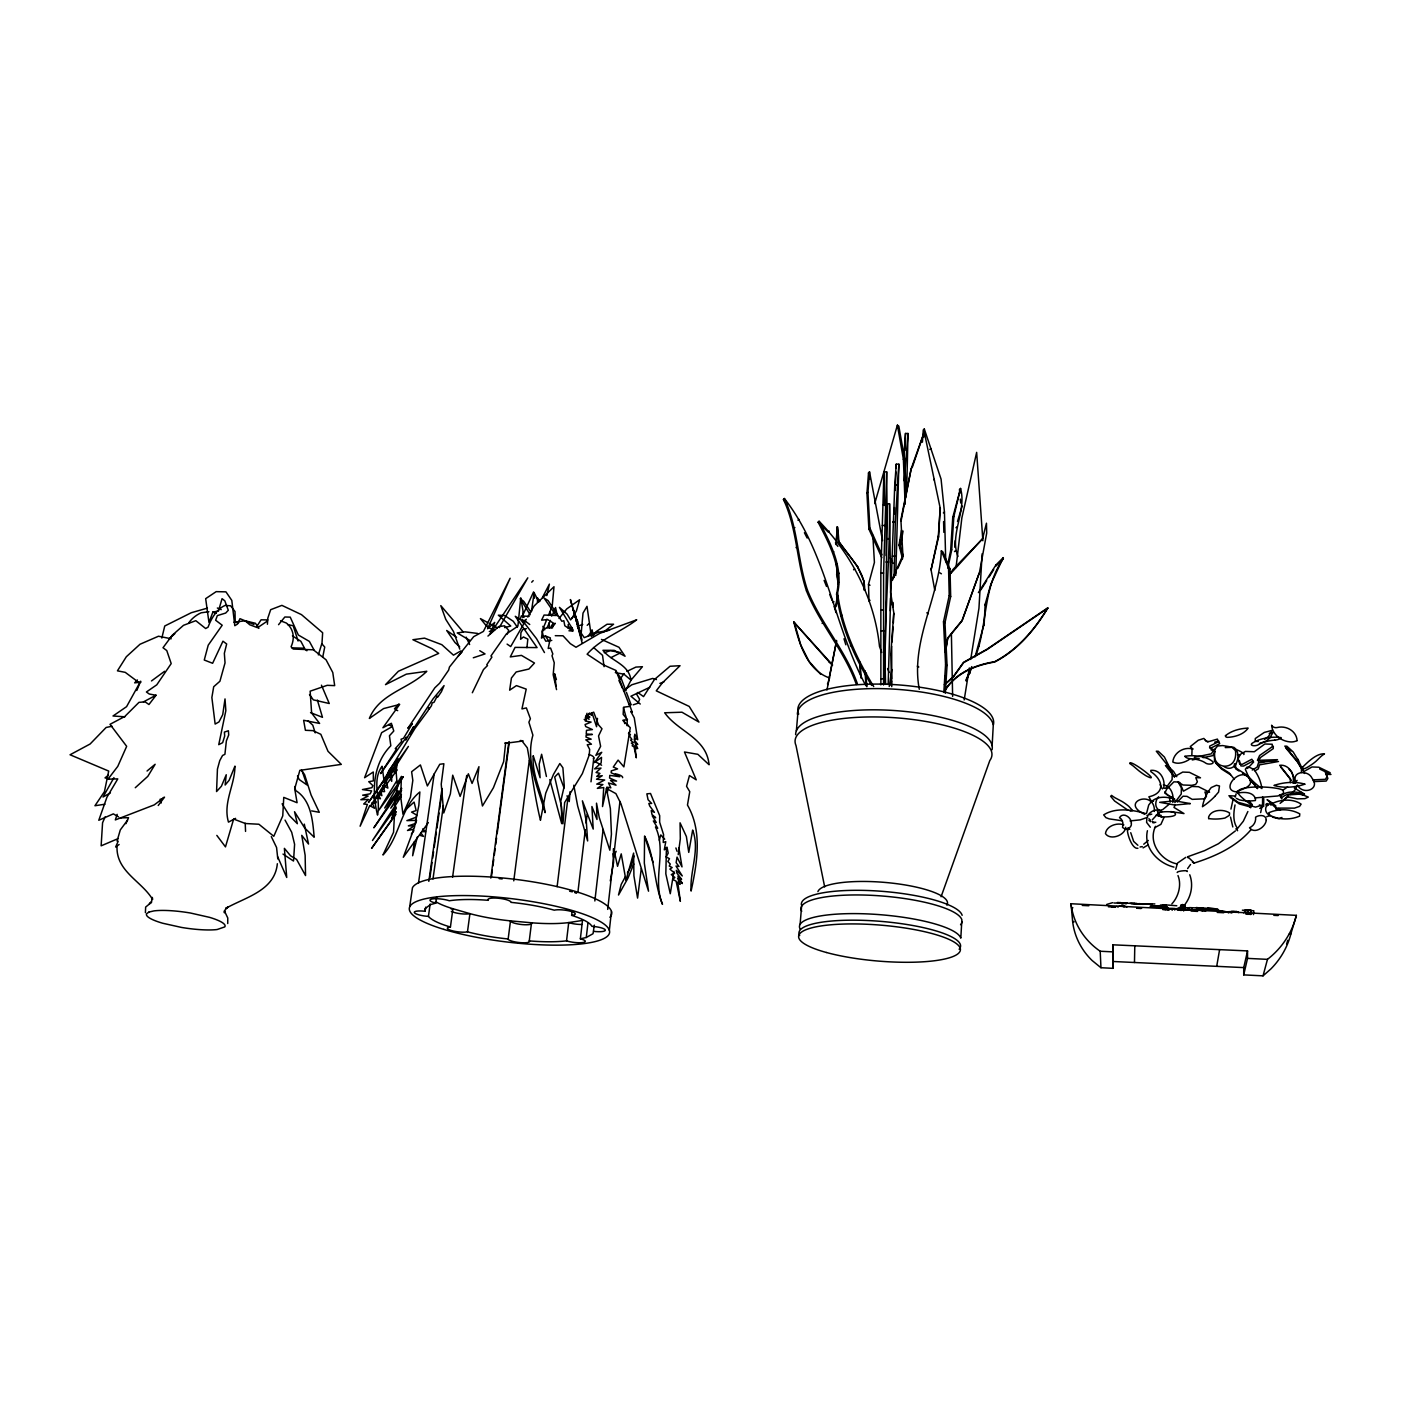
<?xml version="1.0" encoding="UTF-8"?>
<svg xmlns="http://www.w3.org/2000/svg" width="1401" height="1401" viewBox="0 0 1401 1401"><rect width="100%" height="100%" fill="white"/><g stroke="black" fill="none" stroke-linecap="round" stroke-linejoin="round"><path stroke-width="1.5" d="M884.416 505.498L883.943 471.857L886.675 471.874L887.131 517.967L884.696 683.618M1243.72 974.886L1243.738 967.601L1247.538 950.911L1112.902 944.817L1113.024 968.336L1100.958 967.723L1092.115 960.508A67.038 63.535 14.6 0 1 1072.641 921.473L1071.012 903.733L1296.38 915.361L1291.092 933.136A86.687 81.258 16.8 0 1 1270.935 968.879L1263.037 975.849L1243.72 974.886L1247.52 958.389L1247.538 950.911M880.879 684.914L880.844 573.009L883.943 471.857M883.576 684.984L883.593 573.062L886.675 471.874M886.15 555.637L886.833 503.765L889.547 503.8L890.686 595.88L888.199 683.373M885.625 684.406C883.401 624.11 890.125 564.06 889.547 503.8M537.459 602.237L537.476 597.894L539.98 601.169M895.764 575.496L898.882 464.204L896.255 464.186L894.749 484.869L891.264 581.38M1294.016 783.106L1294.051 777.993L1291.775 772.091L1289.043 769.272M1301.424 772.476L1301.441 768.343L1296.853 760.603L1284.822 746.12L1286.854 746.19L1293.158 751.934L1298.587 760.813M894.083 577.212L895.309 522.03L898.882 464.204M1273.299 746.12L1273.264 748.624L1260.742 757.311L1258.571 760.358L1258.553 762.144L1264.98 761.338M1280.742 767.065L1291.354 780.462M1262.616 796.819L1262.529 804.945L1255.559 807.134L1238.081 802.283L1228.887 795.75L1234.526 795.978M1263.649 806.573L1263.737 798.482M552.537 627.946L552.589 624.058M1234.421 763.72L1234.369 766.995L1246.557 774.946L1257.66 788.518M1235.664 763.878L1235.594 768.781L1239.062 771.04M890.335 610.854L890.581 598.192M893.05 606.703L893.137 602.483M1134.477 962.487L1134.792 945.815M1214.614 753.405L1214.474 761.338L1220.341 767.328L1229.272 772.984L1234.369 779.376M905.081 450.474L905.484 433.469L908.023 433.487L906.745 487.863M1172.83 802.528C1174.108 795.365 1171.429 786.346 1163.373 784.84M1160.046 784.7L1162.445 788.938M1125.756 827.273C1125.003 835.399 1110.24 840.81 1105.459 833.613C1106.405 825.872 1117.192 822.334 1123.847 824.874M1180.955 910.562L1181.008 908.706L1182.462 908.636L1181.148 910.335L1181.218 908.531L1178.399 909.774M1183.6 910.703L1183.25 907.112L1185.841 909.669M1185.106 908.759L1183.81 909.039L1183.898 907.165L1185.421 907.165L1184.756 910.457M1113.024 968.336L1112.902 944.817M1183.477 908.811L1183.425 910.44L1182.269 908.776L1184.16 908.636M1185.071 908.916L1183.792 910.457L1183.687 904.923M161.833 638.068L164.74 626.002L191.272 612.727L207.418 608.122M894.311 513.974L894.556 507.565M895.239 490.455L895.957 471.962M896.115 468.074L896.255 464.186M900.16 548.299L900.51 539.613M395.397 796.574L393.558 832.247L382.981 854.978C400.143 836.73 400.178 807.852 419.862 791.985L418.846 805.33L414.398 827.466L403.295 857.272L428.373 822.562M1137.91 848.27C1130.292 849.899 1123.62 821.687 1129.836 829.374M992.136 745.822L993.274 725.123A98.245 31.172 4.1 0 0 892.314 689.047A98.245 31.172 4.1 0 0 797.397 714.335M522.678 617.228L523.028 610.976L520.752 597.807L517.915 626.124L506.391 633.935L490.963 655.966L491.909 657.087L486.777 664.739L487.495 665.563L483.485 669.555L472.33 692.742M984.097 625.406L985.166 604.269L990.84 584.252L1003.256 557.651L1003.309 558.701C982.731 587.895 987.67 623.848 975.814 655.808M982.119 553.815L978.949 608.279L970.7 659.433M1183.845 910.51C1183.267 909.249 1178.574 904.345 1182.637 904.591L1181.446 906.78M1181.096 906.727L1181.393 904.731M943.819 692.409L945.57 664.599L943.503 621.851L949.213 595.6L948.547 568.053L941.349 550.873L942.803 551.819L950.001 568.999L950.684 596.511L944.975 622.745L947.058 665.457L945.307 693.25M945.045 681.884L945.43 675.667M954.764 547.248L955.167 540.733M957.934 556.495C949.265 534.184 966.953 511.225 960.543 488.441L952.733 517.547L950.631 550.716L947.899 563.552M1183.88 907.725L1184.055 904.871L1185.299 904.713L1184.616 907.41M947.829 568.141L951.717 549.84L953.818 516.636L960.543 488.441M267.416 624.251L267.819 618.121L270.656 609.698L281.899 605.372L301.478 614.636L322.65 632.744L322.002 643.041L318.36 654.897M938.337 536.023L940.194 507.933L938.547 537.073L931.087 569.822L938.337 536.023L938.547 537.073M919.284 689.274C910.23 641.378 939.3 597.544 941.349 550.873M922.418 442.208L923.259 429.967L924.31 428.986L941.069 479.124L944.449 512.013L945.745 561.748M923.732 437.13L924.31 428.986M903.575 459.826L905.484 433.469M891.736 686.648L890.808 653.934L893.75 613.305L893.383 622.832M891.754 678.837L891.701 646.334M891.999 642.061L893.085 627.105M908.023 433.487L904.258 480.823M881.824 557.686L868.883 529.018L866.939 493.292L868.532 472.82L869.531 471.839L882.525 540.593M881.982 554.884L869.898 528.107L867.937 492.346L869.531 471.839M570.067 791.67L569.244 801.565L567.037 795.75M800.094 924.467L801.6 906.342M826.958 690.045L836.555 640.905L827.816 684.634L827.483 683.723M871.65 685.422C854.487 657.332 840.95 626.947 836.572 594.077C842.544 568.368 829.515 544.306 818.114 522.188L819.077 521.26C851.983 555.006 874.644 599.26 879.495 646.456L881.702 652.463M873.716 686.56C856.256 657.787 841.966 626.895 837.553 593.218C843.525 567.475 830.495 543.395 819.077 521.26M796.363 730.779L798.132 710.307M1247.626 912.716L1248.449 910.177L1245.244 909.827L1251.146 910.317L1247.923 909.967M1250.603 909.95L1250.865 913.224M526.916 647.665L527.827 639.154L523.414 636.965L520.629 639.259L520.927 632.674L522.783 629.504L526.426 628.629M395.642 763.703L394.627 773.054L391.457 768.063L391.702 781.355L388.742 773.667L385.835 779.849L387.867 788.098L383.051 785.453L384.61 791.6L380.914 791.495L381.86 795.645L377.675 793.351L380.424 798.745L373.226 797.309L376.431 802.265M1181.306 906.114L1181.148 909.284M597.491 718.38L596.546 726.716L592.045 712.986M609.33 930.369L611.449 911.561M607.701 909.389L619.942 801.46M1147.419 830.723C1143.409 848.043 1158.102 863.226 1173.985 867.114M1183.407 909.547L1183.775 906.167L1184.896 907.883L1183.512 907.515M451.332 911.421A10.84 2.364 7.2 0 0 469.93 913.645A63.518 14.115 7 0 0 510.489 920.877L531.522 922.786A63.535 14.133 6.9 0 0 568.718 922.576L582.518 920.439L580.364 938.828L586.266 937.497L587.947 923.136M594.847 900.983L603.113 829.445M607.386 792.598L607.894 788.255M586.266 937.497L593.026 933.714L594.339 925.133M1185.684 909.337L1184.143 906.324M414.293 841.826L412.647 855.748L417.41 836.8M577.86 892.612L585.32 829.602M586.091 823.087L587.124 814.401M590.994 781.811L593.814 757.923M956.025 567.528L961.857 517.897L976.655 452.365L982.872 540.751M1191.848 754.946L1192.093 748.397L1190.307 746.558L1198.258 740.253L1203.844 738.45L1206.594 741.392L1209.238 741.479L1217.416 739.098L1218.397 741.794L1209.711 746.12L1209.676 747.959L1213.914 749.815L1211.34 753.808L1194.317 757.398M435.448 901.508A63.833 14.238 7 0 0 452.926 908.741L450.421 927.024A10.875 2.277 7.2 0 0 451.595 930.597A10.875 2.277 7.2 0 0 467.479 931.823A63.71 13.642 6.9 0 0 508.16 938.968A10.77 2.242 6.8 0 0 520.034 942.61A10.77 2.242 6.8 0 0 529.263 940.894A63.728 13.66 6.9 0 0 566.547 940.842L568.718 922.576A10.858 2.382 6.5 0 0 581.625 924.485M593.621 931.367A11.19 2.434 6.4 0 0 605.302 929.984A11.19 2.434 6.4 0 0 591.905 926.341A64.516 14.01 6.8 0 0 571.626 915.361L572.133 911.105M557.125 886.64L567.843 798.763M529.263 940.894L531.522 922.786A10.735 2.329 6.9 0 1 522.31 924.59A10.735 2.329 6.9 0 1 510.489 920.877L508.16 938.968M641.273 868.655L637.578 898.094L633.917 875.783L633.602 853.086L625.949 880.371L621.238 853.874L617.543 866.326L614.216 850.67M513.764 880.861L529.298 760.27M245.21 823.21L245.56 831.406M490.805 878.094L508.791 742.442M491.453 876.693L492.311 870.249M492.889 865.941L493.747 859.478M494.308 855.188L495.166 848.726M495.726 844.435L496.584 837.973M497.162 833.683L509.123 743.336A11.313 3.31 7.3 0 1 509.211 741.637M678.207 854.645L680.308 838.884L680.063 822.807L686.385 836.52L688.749 852.386L692.654 830.057C700.185 850.232 689.677 870.669 691.096 891.089C697.12 863.016 702.619 831.301 687.471 805.067L689.747 791.67L686.56 786.294L689.467 775.559L696.244 779.849L684.459 751.987L697.856 754.316L709.064 764.736C706.612 737.819 678.242 731.812 664.669 712.776L681.972 712.216L698.959 722.093L689.204 706.419L656.263 690.833L662.288 682.97L680.045 665.703L670.046 666.263L654.46 679.503L643.549 696.595L637.77 692.497L636.597 694.108L639.627 699.344L637.945 703.249L633.182 704.826M467.479 931.823L469.93 913.645L452.926 908.741A10.84 2.364 7.2 0 0 451.227 909.039M1250.83 914.45L1251.251 911.403M1253.51 914.59L1253.825 910.755L1242.372 910.195M452.576 877.254L466.691 775.453M450.421 927.024A64.026 13.765 7 0 1 428.426 916.394A11.173 2.382 7.4 0 1 414.398 912.716A11.173 2.382 7.4 0 1 425.133 911.28L424.906 908.794L430.317 904.661L435.816 903.137L436.709 896.798M428.811 881.369L442.016 788.518M425.133 911.28L425.729 907.112M429.932 877.516L432.068 862.473M432.681 858.165L433.592 851.72M434.205 847.412L436.341 832.369M436.954 828.061L439.091 813.018M439.704 808.71L442.156 791.512M432.979 878.987L443.381 805.557M428.426 916.394L430.16 904.048M418.496 883.068L434.187 773.895M836.467 540.681L837.238 526.864L836.064 544.604M409.74 906.552L412.454 887.761A100.592 22.556 6.9 0 1 526.566 880.879A100.592 22.556 6.9 0 1 609.873 917.287M891.071 685.212L891.719 680.974M889.232 686.508L891.842 669.485M964.186 699.94L969.334 667.962M1187.68 910.09L1200.062 910.265M673.916 871.422L670.273 893.733L665.825 873.821L666.438 847.64M277.345 863.716C274.754 890.826 245.508 897.13 225.631 908.443L228.258 906.762L225.123 909.844L224.37 912.769L224.353 910.808L227.768 917.988L227.733 923.539M945.412 651.763L947.706 637.998L962.049 620.485L979.246 573.079L962.102 620.818L947.759 638.331L945.482 652.078M903.015 555.829L900.475 546.04L903.05 531.049M902.559 558.806L899.004 545.112L901.579 530.086M1216.698 966.34L1219.606 949.65M1290.339 782.704L1290.374 778.711L1279.708 765.279C1289.323 764.263 1294.874 774.613 1293.035 783.089L1295.067 783.177L1297.116 780.375M610.293 880.914L613.585 862.543L613.41 848.726M1187.628 868.567L1190.552 864.487M1235.034 804.945C1233.475 812.913 1232.74 821.739 1237.381 828.271M1230.936 809.113L1232.862 800.409M835.066 609.295L837.395 596.563M836.152 606.038L838.113 595.443M979.299 573.412L986.707 533.08L986.462 523.203L982.556 538.772L950.631 573.587M1146.876 817.799L1146.596 822.387L1150.309 827.203M1163.898 817.694L1160.921 824.331L1154.582 827.781M117.036 841.125L120.293 829.935L127.561 820.11M1170.185 802.143L1169.292 796.574M322.755 657.016L324.734 647.052L321.95 643.952M897.796 568.368L902.997 556.775L900.878 519.718L911.193 468.67L924.257 432.121L940.386 509.018M1182.111 910.317L1182.777 907.025M1154.371 811.442C1155.457 788.5 1118.313 802.143 1144.827 814.349M1270.97 805.26L1271.197 804.139C1279.638 799.218 1293.053 798.377 1301.109 804.156L1299.603 806.363L1294.454 808.132L1276.118 808.097M546.828 595.6L549.402 584.112L542.432 597.526M395.853 794.56L398.584 782.458M975.078 656.841L984.01 624.426M957.513 521.487L962.172 506.024M1260.655 812.598L1262.003 806.416L1259.394 804.892M633.952 855.923L631.536 865.398L627.403 872.998M1263.037 975.849L1267.467 959.352A89.384 83.64 15.6 0 0 1296.38 915.361M868.953 599.47L868.497 584.375L874.417 562.414L872.841 535.287M587.019 713.267L586.634 714.72L589.891 717.119L586.844 716.104L589.12 719.291L585.495 717.294L586.143 720.184L584.164 719.413M659.293 840.232L660.782 834.926L664.722 839.217M874.697 503.624L897.393 425.151L898.829 426.167L904.836 460.228L906.219 496.725M1286.608 944.116L1287.747 940.299M117.159 814.349L115.337 819.918L154.268 804.875L164.53 797.151L158.225 805.505M1155.51 826.31C1147.472 843.157 1161.604 860.792 1176.77 863.839M520.209 619.365L521.347 615.932L529.088 616.387M965.972 680.028L971.804 666.631M966.077 680.956L971.891 667.559M1280.637 797.081L1281.127 795.663C1287.537 790.427 1297.221 791.635 1304.594 794.122L1294.314 787.992M912.139 467.759L924.257 432.121M941.087 896.745L989.824 760.515A98.683 30.139 4.2 0 0 896.833 717.872A98.683 30.139 4.2 0 0 795.996 745.49L824.681 886.921M1158.469 816.1C1152.813 811.161 1170.676 811.056 1174.248 812.492C1180.132 817.028 1163.548 817.361 1160.343 816.503L1160.851 815.084M1187.295 910.212L1188.784 908.426M1247.871 811.529L1243.3 821.249L1236.855 829.304M546.88 619.277L542.152 630.923L543.483 637.105L545.812 641.203L551.766 640.397M548.404 615.512L552.222 606.09L553.99 586.739L534.079 606.038L527.757 617.018M633.777 863.979L627.981 878.094L618.506 895.029L621.221 884.364L625.336 876.781M136.773 690.518L140.643 681.184M552.712 614.356L555.532 607.526L557.37 615.88M105.093 816.923L102.571 822.755L101.135 845.836L118.157 838.586M507.004 634.373L508.756 630.362L504.535 625.809L498.651 626.615L487.951 636.072M118.209 841.178L115.635 847.01L119.12 844.488M125.915 823.683L128.542 817.711L120.258 817.886M902.752 555.724L891.439 580.872L890.616 592.29L894.013 614.286M892.577 579.944L896.045 572.221M616.177 851.3L613.463 857.219L613.025 853.734M522.555 615.704L533.571 591.923L534.534 598.209M1295.277 789.691L1297.116 785.751M1175.264 804.804L1173.985 807.431L1184.003 813.578L1170.693 811.564M401.246 796.486L372.491 840.512L396.29 807.134M625.371 690.886L631.15 679.958L642.429 666.718L635.896 667.086L626.895 671.394M113.954 777.66L103.026 797.011L110.416 792.878M589.103 635.073L592.098 629.837L593.288 635.791M1225.49 735.718A35.673 22.381 7.6 0 1 1248.116 728.1A28.493 18.195 8 0 1 1227.661 737.346A1.856 1.173 8 0 1 1225.49 735.718L1225.595 735.525M525.638 620.661L510.7 646.562L507.092 644.11M1280.111 803.368L1288.307 796.311M395.362 808.675L391.667 814.822L396.08 808.71M499.264 627.595L527.809 577.842L490.105 633.988L494.728 622.394L487.583 628.751L510.122 578.245L483.415 631.413L473.661 636.684L449.458 667.051L448.653 670.098L439.599 683.268L434.818 687.821L407.849 728.31L412.279 723.704L403.506 738.309L401.036 739.255L401.737 741.269L395.24 748.659L396.553 749.027L380.582 773.615L406.43 737.171L405.712 740.061L413.663 726.681L409.933 734.106L433.067 698.836L444.064 685.597L441.385 691.779L437.707 697.138L437.235 696.139L434.012 702.321L432.191 702.917L431.473 705.701L429.004 709.309L428.899 707.628L428.146 710.552L414.994 728.397L382.596 781.828L368.481 802.423L408.391 746.418L370.512 805.96L397.236 769.92M401.614 790.199L390.756 808.167L401.439 794.472M572.011 618.139L576.389 610.994L579.611 599.768L566.705 608.945L559.017 618.471M403.173 776.802L384.697 808.009L398.164 790.847L373.857 827.816L401.737 788.36M396.676 780.917L378.918 810.146L403.068 776.819M949.44 575.023L952.803 569.682L982.556 538.772M1191.043 909.459L1192.128 907.743M978.406 592.605L995.953 564.936L1003.256 557.651M980.823 589.926L986.672 580.715M989.018 577.019L993.694 569.647M550.47 620.38L547.248 627.298M1185.193 904.135C1191.393 895.834 1193.442 884.539 1189.747 874.749M395.66 811.844L391.509 818.307L396.273 811.809M256.751 626.545L261.076 619.82L267.784 619.925M1200.464 908.654L1205.613 911.315M395.24 814.699L371.58 848.376L396.028 814.174M619.732 679.59L624.04 673.601M629.785 731.567L628.506 733.459L630.45 734.597L629.487 735.998L631.939 739.483L630.573 740.131L633.322 742.653L631.326 743.09L633.375 744.894L632.131 745.77L634.075 746.908L636.317 757.818L635.021 747.451L636.387 748.852L634.968 745.385L637.7 748.589L634.32 741.182L637.735 744.544L634.408 740.008L634.18 738.905L635.931 739.325L634.285 737.136L634.863 734.212L637.683 739.728L634.268 717.872L630.783 711.445L632.236 712.303L629.172 703.635L631.098 704.791L626.422 692.322M944.694 690.658C955.377 672.988 974.956 664.967 994.552 661.727C1017.581 649.801 1034.516 629.785 1047.72 607.876L1047.738 608.209C1034.551 630.1 1017.616 650.117 994.605 662.06C975.008 665.282 955.447 673.303 944.764 690.973M1268.553 805.05L1267.432 803.561A1.821 1.436 -5.2 0 0 1266.329 803.929L1265.839 804.945L1267.205 805.628M1262.056 806.976L1259.744 808.395M944.344 684.686L953.38 676.56L963.538 662.34L987.11 649.153L1047.72 607.876M945.92 683.635L953.433 676.876L963.608 662.638L987.162 649.469L1047.738 608.209M1158.645 796.766C1155.002 800.426 1154.319 807.852 1159.538 810.426M1147.874 815.54C1150.449 810.899 1157.296 807.887 1161.744 811.757M411.369 834.103L413.89 830.705M1174.826 802.615L1181.253 794.017L1181.393 787.8L1177.908 781.618M238.73 622.622L235.228 622.359L235 611.519L230.587 605.792L225.193 605.425A30.84 16.882 -73.3 0 0 208.101 627.123L205.667 628.524L195.807 620.678L183.496 625.319L172.235 635.283L163.006 647.735L166.772 650.572L171.202 663.584L156.772 684.826L146.404 691.989L149.277 694.02L156.036 695.281L148.944 704.51L145.109 701.848L138.979 702.356L124.812 716.471L110.014 724.317L126.668 746.33L117.772 766.382L107.982 779.184L117.789 778.868L106.914 797.257L98.788 820.268L113.358 813.876L118.525 816.888M592.973 635.984L596.668 631.291L607.053 624.251L613.585 624.216L603.463 632.131M1171.866 903.855C1178.101 897.34 1181.954 885.344 1177.996 875.572M526.321 619.224L522.591 622.657L522.573 619.312M551.066 628.331L555.181 623.235M278.554 624.688L284.841 617L290.235 617.14L298.325 635.003L309.376 641.413L314.034 649.994M1169.099 804.297L1162.707 809.603L1157.349 811.056L1160.343 816.503M1152.27 819.83L1156.788 814.944M1181.516 908.496L1180.185 908.461L1181.884 908.548M1183.933 906.465L1184.721 906.902M1235.419 830.881L1218.415 843.735L1204.527 850.67L1187.733 856.729L1187.995 857.78M398.847 703.967L394.487 708.818L397.691 710.657M457.987 656.439L462.05 651.938L460.771 650.975L453.469 655.16L441.823 644.688L424.538 638.138L412.892 639.714L432.226 648.786L438.706 653.391L398.427 671.237L385.503 684.651L406.36 674.144L426.797 671.289C409.022 689.064 379.618 693.18 369.356 718.45L383.594 708.573L399.653 704.44L382.893 727.749L391.369 723.284L393.786 731.042L389.443 735.753L390.826 745.77C372.701 763.913 371.703 791.583 377.534 815.119C381.072 798.938 371.318 781.215 382.053 766.242L384.452 783.404L388.953 770.375L397.989 758.466L396.08 771.268L397.078 783.562L401.439 776.382L400.668 796.486L402.945 814.226L410.44 797.204L412.822 780.392L411.614 771.741L420.405 764.946L427.375 785.961L439.774 764.263L443.872 763.738L441.227 784.105L443.732 812.983L450.369 793.859L452.716 775.173L460.123 796.416L468.354 773.79L472.067 783.439L478.949 766.68L477.461 779.674L482.452 805.995L493.415 787.747L503.66 761.584L505.603 743.266L522.1 741.129L527.319 747.819C531.75 771.933 534.639 796.381 540.453 820.303L545.742 793.159L553.518 774.315L559.822 763.527L562.887 767.766L564.288 786.014L560.715 801.425L562.939 823.841L564.638 802.545L582.378 773.58L589.278 754.876L589.663 749.342L587.247 744.737L591.432 744.194L585.811 739.868L591.187 739.168L586.003 737.066L586.143 735.245L592.395 734.439L586.231 733.984L586.494 730.341L592.413 729.571L585.706 726.559L585.075 724.527L591.117 722.093L585.373 721.077L585.776 715.683L593.691 712.163L598.542 724.895L601.975 728.783L598.542 735.963L600.626 746.33L595.863 755.349L601.747 752.302L594.392 762.599L601.519 757.381L601.152 762.967L594.654 768.886L600.994 768.081L596.09 772.511L599.943 773.387L596.721 776.417L602.237 775.716L596.528 779.236L604.672 780.007L596.721 784.122L602.885 784.542L597.351 788.36L603.743 787.555L602.518 806.556L606.826 787.169L610.818 787.835L608.489 782.966L616.037 785.173L610.521 780.392L616.598 781.093L609.593 778.028L609.768 775.366L619.802 776.732L611.169 772.774L611.291 770.883L617.578 768.886L613.288 767.048L618.104 760.113L623.883 766.872L630.275 727.697L622.797 720.324L627.49 719.711L623.147 714.37L623.568 707.207L629.785 706.384L615.967 670.449L602.903 664.652L587.124 654.197C600.766 638.611 620.678 632.061 636.702 619.802L599.646 633.427L576.004 647.262L570.312 643.654L562.992 635.774L555.269 635.686M1192.461 862.28L1194.212 862.928L1187.733 856.729M1251.163 829.497C1236.575 846.747 1215.192 856.431 1194.072 863.086M1214.825 796.398L1218.572 792.09L1219.483 785.979L1216.401 785.26L1211.235 787.555A48.807 45.025 12.2 0 0 1202.461 806.713A76.302 70.663 4.8 0 0 1214.825 796.416M531.697 582.203L533.203 580.627M137.421 679.958L134.654 682.847L140.976 682.129M1247.468 768.466L1253.615 762.056L1251.811 759.254L1242.424 764.245L1239.745 764.14L1238.151 758.747L1240.375 754.333L1245.401 751.426L1254.315 751.742L1264.858 743.984L1272.231 744.246L1272.213 746.751L1259.622 755.472L1257.433 760.34L1277.467 759.675L1258.431 763.037L1257.152 767.1L1252.266 770.042M551.223 626.037L553.465 623.725M784.367 498.493C798.01 527.476 797.397 559.84 807.414 590.031C820.688 623.322 845.311 649.696 857.377 683.706L856.361 684.459C844.295 650.484 819.708 624.145 806.468 590.889C796.451 560.733 797.064 528.405 783.457 499.456L784.367 498.493C826.958 552.957 833.577 625.126 865.468 684.966M1177.313 802.02L1183.022 796.206L1187.032 796.363L1192.198 799.358L1204.772 798.815L1206.471 796.171L1204.895 792.02L1209.588 792.213L1198.52 786.714L1191.831 786.451L1183.407 791.162L1179.467 782.213M1003.309 558.701L996.023 565.969L995.953 564.936M798.01 520.296L798.938 519.351M793.947 528.475L794.892 527.547M1294.664 790.339L1290.268 794.49M796.031 547.598L796.976 546.688M1281.827 801.67L1287.064 796.784M587.194 625.336L588.893 623.725M866.939 493.292L867.937 492.346M1148.295 840.477L1143.741 844.208M829.147 531.084L828.166 531.995L818.114 522.188M1236.137 793.789L1235.192 797.134M929.774 449.493L930.824 448.513M1148.172 844.873L1143.076 847.903M832.824 552.624L833.805 551.731M135.267 787.73L147.823 776.347L155.143 764.281L147.052 771.023M406.448 809.025L414.083 802.09L416.15 810.549L411.579 812.09L416.692 815.119L416.15 817.256L406.885 820.618L416.552 820.338L415.799 823.35L408.356 825.872L414.153 825.854L407.498 830.495L413.242 829.374M868.883 529.018L869.898 528.107M168.908 639.014L174.81 633.707M806.468 590.889L807.414 590.031M163.742 797.449L160.975 799.918A47.109 11.401 9 0 0 161.308 802.931M838.201 574.112L839.181 573.254M853.612 569.787L854.628 568.911M836.572 594.077L837.553 593.218M832.965 602.553L833.963 601.712M943.363 512.924L944.449 512.013M822.124 623.445L823.105 622.622M952.733 517.547L953.818 516.636M840.828 615.915L841.826 615.074M1287.607 786.907L1282.896 790.182M955.99 527.722L957.076 526.829M869.005 601.099L870.021 600.258M108.28 775.243L105.04 777.87L109.243 779.096M1184.178 907.165L1184.055 904.941M835.556 641.255L836.555 640.45M950.631 550.716L951.717 549.84M954.484 551.591L955.57 550.716M850.337 645.808L851.353 645.003M1264.56 739.43L1268.605 736.313L1271.95 730.411L1264.297 732.425L1255.278 738.537L1255.243 741.374L1258.326 741.497M610.976 657.612L620.836 652.621L610.293 650.659L604.286 652.708M865.485 673.969L866.519 673.198M151.501 680.939L164.582 671.289M1179.327 910.072L1183.547 906.955M1243.475 912.787L1245.244 911.491L1247.573 914.38M1246.154 912.927L1247.923 911.631L1250.252 914.52M623.445 690.728L631.816 684.774L652.673 678.434L656.421 679.573M1281.95 817.484L1278.955 818.797L1272.388 817.116M267.451 621.011L257.574 627.701L249.816 624.793L245.087 620.783L239.974 618.682L237.522 624.058L234.79 625.722L231.813 600.416L225.946 591.852L216.174 591.642L205.667 598.665L208.959 622.412L212.899 612.097L218.451 611.064L222.058 598.665L224.825 600.836L228.293 610.276L225.701 613.043L217.33 615.617L215.649 620.258L222.199 625.231L208.224 645.178L204.266 660.029L212.619 663.286L222.952 641.203L226.664 643.987L224.353 653.321L225.036 662.901L219.922 681.254L213.705 686.735L211.866 697.488L215.141 724.072L218.976 721.918L222.724 714.65L225.018 698.924L225.841 710.675L218.749 744.667L222.654 742.67L224.685 736.05L224.405 732.075L228.398 730.762L228.696 734.965L226.367 740.901L224.913 754.333L222.549 755.472L219.747 760.655L217.435 769.131L216.56 791.547L221.411 786.224L226.244 774.735L225.141 785.015L229.134 780.304L234.948 766.119C234.948 785.208 222.724 802.493 228.468 822.124L235.596 818.377M1255.033 770.83L1258.273 768.886L1259.569 764.841L1278.5 761.496L1267.117 761.076M1177.611 908.391L1181.446 906.5M1186.577 910.335L1189.484 907.603L1203.512 908.251L1199.133 907.76M143.462 701.883L156.071 695.176M1252.967 761.076L1243.615 766.032L1240.953 765.944L1239.36 760.568M1071.59 908.426L1072.868 907.76M1211.042 747.994L1219.693 743.686L1218.712 740.989L1214.649 742.18M1270.444 815.47L1266.767 816.66M1146.666 817.624L1140.326 819.848L1130.029 820.933M588.245 635.704L597.702 631.553M1181.025 909.914L1183.863 908.671M1158.802 907.48L1163.425 906.622M1228.327 912.927L1231.707 911.491L1236.19 912.401L1233.51 911.21C1219.063 913.61 1213.038 907.498 1204.79 908.969L1206.594 909.932L1210.061 908.741M1231.024 913.067L1234.404 911.631L1238.887 912.541L1236.207 911.35C1222.495 913.802 1214.807 907.515 1207.469 909.109L1209.273 910.072L1212.741 908.881M1185.859 857.307L1177.47 863.104L1175.737 869.373M1111.693 907.27L1115.546 906.955M649.801 687.278L630.923 696.227L640.239 704.038M659.889 683.408L663.934 681.867M577.317 626.387L582.746 624.408M1303.56 771.688L1312.019 766.96L1318.796 767.223L1330.144 772.704L1325.381 772.511L1327.062 776.662L1325.399 779.324L1312.632 779.884M1182.829 908.601L1184.528 908.689M1187.225 871.545C1189.361 869.828 1176.437 871.019 1177.173 872.56M1140.957 903.908L1144.232 904.293M1251.548 804.717L1249.237 806.135L1250.69 807.782M1259.446 743.388L1265.663 741.339L1269.674 738.239L1273.019 732.355L1269.201 733.353M1247.783 913.802L1249.394 913.294M1250.48 913.942L1252.091 913.434M1149.713 814.752L1151.762 814.139M1106.72 904.451L1112.587 902.682M1119.066 906.219L1121.29 905.624L1124.215 907.042M1183.845 908.829L1182.514 907.76L1183.88 907.533M489.317 631.483L494.623 630.135M504.588 627.595L510.735 626.037L498.353 615.197L504.745 615.564L513.291 621.308L517.372 627.21M1164.213 908.619L1167.944 907.69L1150.081 906.272L1167.313 906.797L1165.702 908.566L1177.243 908.689L1177.418 910.212L1184.09 906.64M1237.836 793.036C1243.633 791.933 1253.142 791.688 1255.401 798.57A5.499 5.096 -22.5 0 1 1255.384 800.514A43.116 39.613 -23.1 0 1 1239.447 799.866L1236.33 798.36M1192.251 759.937L1199.203 758.484M1203.056 757.661L1212.671 755.647L1215.227 751.654L1211.007 749.815M112.08 726.243L106.143 727.469L90.119 744.001L70.05 754.771L108.7 771.075L104.427 791.705L94.953 805.733L104.97 804.227M628.471 725.315L626.965 725.613L627.245 721.41L623.48 707.785M1288.99 934.274L1290.899 933.907M1225.227 747.574L1233.773 747.293C1242.95 753.44 1235.84 774.175 1224.194 766.715M1140.029 846.992L1142.27 846.572M473.293 657.787L485.026 653.917L479.772 650.694M609.593 630.222L598.385 632.236L584.217 637.63L578.666 629.539M572.116 627.595L568.333 628.226L568.176 624.408M208.889 611.694L201.114 612.815A31.015 30.384 9.7 0 0 188.662 622.972M1127.385 903.155L1117.42 902.454M233.932 622.219L245.087 620.783L255.455 623.287L258.887 628.401M521.242 620.888L524.464 620.503L529.736 624.496M1163.653 904.993L1162.357 905.134L1163.425 906.429L1154.669 906.219L1156.788 906.552M1152.725 906.394L1156.631 906.009M1160.764 906.289L1152.007 906.079L1156.158 907.34L1160.781 906.482M1184.178 907.971L1188.416 907.69M1142.551 904.328L1152.2 903.785M1154.844 903.925L1134.898 904.083M124.882 716.804L113.008 715.999L126.58 706.664L139.61 683.075L125.249 672.357L117.439 670.834L126.335 656.736L140.012 644.25L158.488 636.229L171.22 638.768M1131.343 903.522L1134.407 903.382M1137.034 903.522L1121.063 903.032M1245.051 910.335L1246.505 910.317M1200.867 908.111L1196.472 907.62M1254.981 797.905L1277.905 795.961L1283.666 793.351L1283.141 790.514C1278.955 785.961 1228.554 784.297 1239.395 794.91C1242.144 798.693 1259.867 811.687 1248.624 800.742M894.749 484.869L897.376 484.904M1163.058 908.426L1174.581 908.548L1174.774 910.072M883.366 504.903L886.097 504.938M892.665 521.995L895.309 522.03M882.367 525.463L885.099 525.515M886.693 538.649L889.372 538.702M1150.589 904.31L1138.733 903.627M892.367 556.144L894.994 556.197M885.957 562.011L888.654 562.064M880.844 573.009L883.593 573.062M880.721 609.96L883.453 610.03M1137.384 908.216L1141.657 908.321M881.264 630.853L883.978 630.923M291.898 647.857L304.507 648.208L300.865 641.308L292.424 635.861M881.089 678.802L883.786 678.89M880.493 683.846L883.208 683.933M1113.918 902.997L1119.854 903.172M1313.508 781.618L1326.222 781.058L1327.885 778.413L1326.204 774.298L1330.95 774.473L1319.654 769.009M1160.396 905.046L1166.28 905.274M1196.191 907.62L1217.574 908.881L1218.38 912.121M1113.252 961.506L1243.738 967.601M1071.012 903.733A69.104 65.374 13.1 0 0 1100.205 951.244L1112.657 951.857M1247.52 958.389L1267.467 959.352M1082.273 905.431L1088.805 905.764M1108.384 906.78L1114.916 907.112M1136.684 908.251L1141.027 908.478M1162.795 909.599L1169.327 909.932M1191.095 911.053L1197.627 911.403M1217.206 912.401L1223.738 912.752M1245.507 913.872L1249.85 914.1M1273.807 915.343L1278.15 915.553M1133.987 903.522L1138.312 903.768M421.683 831.564L425.536 831.774L422.594 828.972M568.946 630.783L572.186 630.975M1152.042 800.794L1150.414 800.812L1153.531 801.004L1151.867 801.004L1148.715 805.032L1146.561 813.333M1122.394 820.811L1109.119 818.867L1105.914 817.641L1103.673 814.892C1115.459 807.274 1132.411 809.69 1145.44 813.473M1215.473 909.634L1197.347 909.196L1202.934 911.175M1163.601 904.731L1176.787 905.747M1207.68 908.093L1214.912 908.741M1121.711 903.908L1123.094 904.065M1130.029 903.295L1137.524 904.223M477.671 633.445L465.027 631.851L457.216 632.919L469.738 640.362M615.319 672.655L623.918 674.161L630.975 680.133C628.979 664.056 611.414 661.482 602.955 650.309L614.233 650.362L625.074 656.246L618.979 647.28L601.484 639.434M1137.875 845.276L1133.672 841.441L1130.747 832.702M311.617 810.899L319.27 812.282L311.092 795.015L304.577 774.63L301.46 770.095M1120.047 902.594L1126.299 903.82M1302.632 794.805C1295.978 793.474 1287.659 792.563 1282.16 797.344L1281.67 798.745L1279.568 795.138M287.573 624.583L293.177 625.722L298.08 641.01M1183.67 904.853L1182.409 904.573L1182.689 906.71M1128.453 829.725L1127.245 828.797M1157.962 815.119L1162.094 816.836L1156.245 815.049M375.713 803.509L372.141 802.668L374.575 808.289L369.724 805.663L360.11 826.222L367.377 804.402L363.7 804.016L368.375 799.446L360.845 799.726L368.13 796.083L362.666 795.173L370.232 793.807L371.598 790.882L362.439 789.569L371.895 787.695L372.859 785.628L368.743 781.688L373.366 780.9L373.296 771.969L364.593 777.73L381.65 732.653L392.262 726.576L388.637 724.527M1130.117 811.109L1132.603 810.566L1128.978 806.503A21.645 9.247 33.6 0 0 1121.693 801.284L1115.143 797.834A14.483 6.287 33.7 0 1 1111.571 795.365L1110.643 796.293L1114.618 801.022L1128.015 810.216M1250.9 807.134L1239.307 803.929L1230.148 797.414M1166.262 909.179L1168.241 909.757M1163.618 909.039L1165.597 909.617M419.792 835.276L423.505 836.415L421 833.105M212.654 612.079L216.332 613.375M588.7 713.88L592.028 715.088L589.366 713.021M280.533 620.818L286.364 623.042A30.892 23.327 -24.3 0 1 291.093 646.737L293.212 649.048L313.369 649.819L326.065 659.818L332.773 672.515L334.681 685.632L327.221 685.317L310.146 691.183L311.617 713.039L319.603 723.441L303.632 720.289L305.4 730.289L312.931 730.639L320.829 734.299L328.009 751.304L341.301 764.386L299.849 770.357L294.718 788.781L297.1 802.72L283.755 797.379L282.757 815.872L273.79 836.292L258.905 824.243L245.42 823.525L233.652 819.06L225.473 846.887L216.822 835.399M310.532 712.636L322.475 717.312L317.362 700.027M832.614 665.037L793.789 622.044C799.218 643.199 806.713 670.221 829.725 678.014M217.348 608.016L221.235 609.645M245.087 620.783L254.001 624.496M1072.763 921.315L1074.129 921.893M575.618 618.314L582.08 642.866M1116.737 906.447L1118.191 907.095M1152.918 822.825L1155.807 822.229M1123.917 905.747L1126.859 907.183M1152.235 821.441L1154.354 822.527M820.653 674.284L809.095 661.482L800.742 644.95L794.297 622.324M487.46 622.447L480.42 618.594L485.569 624.899L492.119 629.855M489.229 623.392L497.355 627.841M793.789 622.044L829.655 662.393M917.305 666.14L918.793 666.999M945.57 664.599L947.058 665.457M836.415 563.657L837.115 574.533M837.238 526.864L838.411 541.031C848.27 556.25 865.52 570.837 864.627 590.364M868.497 584.375L869.986 585.268M926.814 612.815L928.303 613.708M857.78 567.125L864.259 581.73M943.503 621.851L944.975 622.745M1205.21 740.341L1207.96 742.057M838.411 541.031L858.27 567.44M1181.008 908.741L1180.78 910.3L1179.624 908.636L1179.835 910.195M949.213 595.6L950.684 596.511M1230.516 774.735L1221.637 769.114L1215.788 763.125M939.913 572.869L941.384 573.797M899.004 545.112L900.475 546.04M948.547 568.053L950.001 568.999M1242.529 773.299L1247.748 776.697M283.002 854.067L293.527 861.037L294.595 844.295L291.706 832.299L285.033 820.093M897.393 425.151L903.4 459.23L904.836 460.228M456.586 637.297L446.691 630.485L455.027 642.569L459.703 646.859M1148.89 820.426L1150.764 821.739M1300.251 791.81L1304.208 794.805M303.877 648.383L306.907 650.764M1272.581 803.176L1267.082 799.656L1277.747 809.796M1247.013 912.822L1248.904 914.415M829.147 662.113L832.106 664.757M1270.217 815.697C1261.04 811.214 1267.082 799.06 1275.733 805.75A11.961 10.998 0.7 0 0 1276.469 809.988M1290.986 750.936L1287.852 748.064L1285.838 747.994L1297.816 762.407L1302.387 770.13M308.115 720.85L312.773 725.158L315.207 732.881M1278.745 808.5L1280.496 810.163M522.713 616.142L524.027 617.421M1148.908 818.692L1150.414 820.163M1235.84 828.832L1237.608 830.723M593.534 647.49L602.535 655.318L604.059 666.666M1297.449 784.963C1302.632 795.768 1321.125 789.166 1311.984 778.115C1307.904 769.254 1290.601 771.373 1296.065 782.634M568.771 626.527L572.886 631.343M463.066 631.816L440.79 605.617L445.763 619.365L453.486 631.536L459.756 649.101M1250.498 780.077L1257.415 788.518M1164.861 791.933L1167.698 795.418M1174.458 776.855L1165.457 765.576L1167.436 765.664L1173.548 771.408L1176.752 776.697M309.516 694.563L313.334 699.852L329.253 703.512L321.459 685.177M616.09 671.482L621.326 678.784L625.687 690.395M783.457 499.456L787.082 504.658M835.451 542.8L837.868 546.39M530.506 611.484L523.729 601.327L520.226 598.63L530.121 614.741M545.602 636.264L549.104 641.57M282.109 803.806L289.324 815.522L297.362 823.718L294.525 811.722L304.595 827.868L314.174 837.238C312.703 820.776 311.267 800.216 295.681 790.532L294.735 786.556M271.304 836.607L276.575 847.517L277.801 858.953M542.852 626.352L544.814 629.732M544.464 652.568L536.513 638.646L522.783 620.923L515.27 616.3L537.056 647.595L515.078 647.385L510.297 656.911L521.452 655.388L534.481 663.041L528.895 669.048L516.181 671.972L511.435 677.996L509.649 690.168L516.444 685.614L526.216 689.117L521.943 708.924L526.373 707.908L530.401 718.695L528.895 722.198L532.905 735.175C525.357 761.251 538.054 787.87 545.094 812.685C542.712 793.369 531.609 775.576 533.238 755.682L540.103 777.73L539.175 764.175L541.627 754.263L546.425 776.469M804.419 532.73L807.169 538.072M538.86 601.992L534.131 592.676L531.434 611.747M297.485 775.996L299.236 779.569L306.889 784.893L302.091 770.865M890.318 557.756L893.102 563.412M1297.641 758.974L1304.489 773.475M580.014 633.62L570.382 599.558L574.077 612.78M466.165 637.14L469.615 644.548M618.927 680.501L622.552 688.346M1146.964 815.242L1147.752 817.046M277.626 856.659L286.732 877.464L284.385 848.358L290.567 855.801L296.609 859.443L305.541 875.572L305.138 855.293L301.74 835.346L308.535 844.05L304.297 824.121M549.998 612.149L551.714 616.107M824.103 580.399L826.52 586.441M829.742 594.497L832.159 600.539M1232.81 826.958L1230.516 817.098M564.078 787.975L558.474 773.177L554.708 777.03L561.538 806.906L561.696 823.648L549.822 779.604M887.604 668.487L889.075 672.498M1172.217 796.626L1173.075 800.899M891.631 602.763L893.015 606.668M675.895 847.955L677.051 851.3M591.362 636.562L587.001 606.318L583.009 613.113L581.222 632.972L577.948 626.965L577.877 621.624L575.601 617.263L573.587 615.985L570.61 619.925L567.072 614.111L559.437 607.351L573.184 630.1L570.89 629.837L564.813 625.774L563.832 620.713L561.854 621.273L548.106 600.591L543.973 597.964L556.092 615.494L544.096 615.039L541.592 620.17L547.598 619.522L554.743 623.935L551.731 627.105L544.849 628.436L542.345 631.606L541.486 638.12L545.094 635.809L550.383 637.928L548.194 648.47L550.575 648.05L552.817 653.934L552.012 655.756L554.253 662.796L553.185 674.757L556.547 689.625M645.003 837.325L653.094 862.473M556.425 679.573L554.533 673.653L556.127 686.332M834.19 606.58L836.029 612.622M843.997 638.768L845.836 644.81M575.321 616.458L573.272 609.347L579.716 632.149M890.808 653.934L891.089 654.88M575.951 618.909L580.925 636.457L575.181 614.864M1172.042 908.566L1172.164 910.282M580.75 635.231L582.063 640.012M574.795 613.095L578.928 628.454M900.878 519.718L901.123 520.804L911.193 468.67M624.075 720.359L624.741 723.616M934.169 479.335L934.379 480.455M868.532 472.82L869.706 479.037M573.78 785.208L577.65 805.925L587.632 840.95L586.318 821.634L582.396 800.812L593.218 829.077L591.905 806.521L596.984 819.462L596.511 803.158L599.278 817.571L609.838 850.197L611.431 834.12L610.381 808.657L606.405 788.43L615.915 793.631L620.941 803.701L648.54 891.194L644.32 863.104L644.583 835.994C655.108 857.43 653.654 882.245 662.498 904.328C651.938 879.355 667.139 851.51 655.475 826.993L657.734 828.201L653.339 820.933L656.263 822.51L652.306 815.925L655.703 817.781L652.025 814.541L651.202 810.601L654.425 812.37L649.731 806.03L648.821 803.474L651.675 803.438L648.068 799.726L646.859 793.859L650.519 793.491L659.696 815.697L659.643 822.177L663.566 834.558L663.233 842.474L665.773 841.633L664.284 849.847L666.981 847.132L668.224 853.121L666.105 856.904L669.485 858.69L667.874 861.492L670.273 864.067L669.24 866.046L672.182 867.569L669.888 869.075L674.669 873.278L671.272 874.522L674.844 877.499L672.725 879.408L676.123 881.159L680.361 901.351L677.734 882L680.133 884.346L677.576 878.094L682.357 883.576L678.049 876.115L681.622 879.373L676.928 873.156L676.315 870.319L682.287 875.94L676.018 866.063L679.012 866.483L676.14 862.701L677.033 857.114L682.007 866.904L678.89 847.903M930.877 568.788L934.8 590.416M117.001 846.992C116.388 871.615 141.816 881.282 152.604 899.442L152.306 897.411L151.571 901.386L149.347 903.838L151.641 902.156L145.651 907.077L145.406 912.646M837.483 576.634L838.551 582.886M836.625 574.235L838.411 584.69M1182.041 906.99L1182.479 910.335M969.825 672.515L969.93 673.443M979.001 645.073L979.089 646.019M959.457 489.369L959.808 493.275M960.35 499.124L960.718 503.029M945.045 646.684L945.605 652.884M985.166 604.269L985.253 605.25M837.728 527.161L838.901 541.329M866.273 681.779L866.606 686.087M864.907 670.729L866.098 685.807M865.836 673.986L866.834 686.805M990.84 584.252L990.91 585.268M549.069 622.902L549.455 628.296M860.249 665.055L861.002 678.102M859.811 661.937L860.582 675.002M1100.205 951.244L1100.958 967.723M863.769 581.433L864.119 590.066M903.4 459.23L905.099 504.36M943.591 521.575L943.871 532.362M951.402 634.145L952.627 696.42M836.922 563.955L837.08 572.431M160.642 802.108A47.932 11.611 9 0 1 160.309 799.025M580.364 938.828A10.893 2.312 6.5 0 1 582.798 942.54A10.893 2.312 6.5 0 1 566.547 940.842M571.626 915.361A11.488 2.557 6.6 0 0 571.223 911.456A11.488 2.557 6.6 0 0 554.253 910.177A64.831 14.133 6.9 0 0 510.997 902.367A11.593 2.592 7 0 0 498.126 898.216A11.593 2.592 7 0 0 488.336 900.318A64.831 14.115 7 0 0 449.318 900.755A11.471 2.522 7.3 0 0 432.244 898.952A11.471 2.522 7.3 0 0 435.816 903.137M499.176 878.655A11.558 2.697 7 0 1 502.171 878.935M520.261 740.499A11.313 3.31 7.3 0 1 523.168 740.971M569.647 891.246A11.453 2.644 6.6 0 1 572.344 891.824M574.638 892.525A11.453 2.644 6.6 0 1 576.336 893.295M588.753 754.438A11.208 3.257 6.8 0 1 593.288 758.694M594.042 761.356A62.975 17.863 7 0 1 601.607 765.209M615.284 773.772A10.928 3.1 6.5 0 1 622.639 777.713M504.71 743.073A63.273 17.985 7.2 0 1 509.123 743.336M1225.963 746.873A35.358 22.398 1.1 0 1 1228.204 747.258M1234.649 748.975A35.358 22.398 1.1 0 1 1243.86 753.475A1.874 1.191 0.5 0 1 1243.773 754.544M1208.678 818.622A5.534 5.131 11 0 1 1208.73 816.695C1211.812 809.2 1223.861 809.007 1229.57 812.983L1229.395 815.347L1224.929 818.044A43.343 40.016 8.9 0 1 1208.695 818.587M1239.745 754.981A28.685 18.406 0.3 0 1 1237.451 754.719M1189.887 758.992A19.054 16.689 -25.4 0 1 1179.589 763.125A11.926 10.472 -25.4 0 1 1172.812 762.004A14.71 12.959 -24.9 0 1 1192.163 748.852A4.483 3.923 -24.5 0 0 1193.179 748.975M798.693 714.107A98.175 31.33 4.1 0 1 892.735 684.529A98.175 31.33 4.1 0 1 993.379 724.842M795.645 734.702A98.56 30.402 4.2 0 1 897.27 710.745A98.56 30.402 4.2 0 1 992.013 749.815M817.904 891.649A65.147 15.709 4.7 0 1 890.038 882.91A65.147 15.709 4.7 0 1 946.883 905.169M801.46 905.099A80.733 19.036 4.7 0 1 877.079 890.966A80.733 19.036 4.7 0 1 962.137 915.326M799.708 935.57A81.1 18.125 4.8 0 1 882.052 921.473A81.1 18.125 4.8 0 1 959.125 949.248M800.234 929.248A81.03 18.318 4.8 0 1 871.93 914.135A81.03 18.318 4.8 0 1 960.806 938.18L961.874 919.879A80.803 18.896 4.7 0 0 873.278 895.414A80.803 18.896 4.7 0 0 801.722 911.28M962.049 921.56A80.803 18.896 4.7 0 1 960.543 924.73M1172.252 773.44L1172.094 779.656L1165.65 788.273L1163.636 788.185C1165.65 779.867 1160.448 769.359 1150.851 770.357L1150.816 771.601C1163.355 780.112 1165.387 793.176 1148.873 796.801L1151.885 802.248L1152.375 800.882C1158.469 795.803 1167.751 796.836 1174.826 799.218L1164.791 793.089L1166.718 789.131L1173.88 781.846L1177.891 782.003L1183.057 784.998L1191.778 785.331L1195.666 784.437L1197.382 781.776L1195.789 777.643L1200.499 777.818L1189.414 772.336L1182.724 772.074L1174.266 776.802L1164.406 757.03L1158.294 751.286L1156.315 751.216L1167.891 765.699L1172.252 773.44M1131.36 823C1132.236 827.938 1126.001 830.775 1122.534 827.413A11.453 8.494 -52.3 0 0 1119.504 817.659C1123.024 811.652 1131.465 817.396 1131.36 823M1215.052 749.027C1208.975 770.305 1238.519 772.862 1235.454 750.691L1231.899 747.118L1222.653 745.56L1217.592 745.997L1215.052 749.027M1266.276 819.918C1265.891 826.975 1254.508 834.628 1249.517 827.763A12.154 10.963 26.4 0 0 1255.594 817.186C1258.921 814.787 1266.119 814.454 1266.276 819.918M1250.182 780.497C1253.913 788.798 1229.272 792.02 1238.992 791.933C1217.819 792.598 1239.342 765.279 1250.06 778.22A78.509 71.328 -19.2 0 0 1261.916 788.57A47.494 44.096 -26 0 0 1253.86 769.359L1248.851 767.083L1247.03 767.065L1245.314 769.272L1250.182 780.497M1302.615 767.17C1301.004 771.093 1307.431 767.398 1308.832 766.417A22.363 9.177 -30.4 0 0 1316.082 761.198L1321.003 756.435A14.693 5.954 -30.5 0 1 1324.47 753.861C1316.905 753.143 1308.236 761.601 1302.615 767.17M1269.218 812.598L1269.043 814.839C1277.957 819.865 1290.233 820.233 1299.585 816.135L1299.795 813.876C1290.864 808.832 1278.553 808.465 1269.218 812.598M1287.607 794.962L1288.395 796.959L1297.326 798.868L1304.909 798.658L1308.289 797.081L1300.811 794.069L1287.607 794.962M1190.255 803.579L1174.931 805.067L1159.66 802.318L1174.949 800.847L1190.255 803.579M1304.821 784.175C1295.4 787.415 1283.351 788.413 1273.982 785.436C1283.404 782.213 1295.417 781.215 1304.821 784.175M148.979 912.051L146.615 913.732A41.014 7.968 8.4 0 0 162.761 923.259L181.5 927.427A39 7.565 8.5 0 0 217.12 929.528L224.773 926.902A41.014 7.968 8.5 0 0 209.572 917.357L190.431 913.014A39.053 7.583 8.5 0 0 153.882 910.913L148.979 912.051M1130.292 762.809L1129.714 763.527A14.413 4.361 34.1 0 1 1133.286 766.049L1138.768 770.708A22.153 6.795 33.9 0 0 1146.158 775.856C1162.567 784.262 1134.792 762.477 1130.292 762.809M443.802 929.371A100.89 21.803 6.9 0 0 607.771 935.886A100.89 21.803 6.9 0 0 476.603 895.834A100.89 21.803 6.9 0 0 443.802 929.371M1297.063 740.639A15.288 13.397 8.4 0 0 1277.187 727.522A4.623 4.045 7.6 0 1 1271.618 725.228A19.859 17.337 8.2 0 0 1289.761 741.865A12.434 10.875 8.4 0 0 1297.063 740.639M1184.948 756.295A6.024 2.644 2.7 0 0 1190.622 758.694A18.756 8.336 2.8 0 1 1205.718 763.107A4.028 1.786 3 0 0 1211.112 763.93A4.028 1.786 3 0 0 1212.723 761.654A21.085 9.352 2.8 0 0 1184.948 756.295M1274.735 740.131A19.106 8.003 -8.1 0 0 1258.378 744.719A4.063 1.699 -8.3 0 1 1252.844 745.595A4.063 1.699 -8.3 0 1 1252.074 743.353A21.435 8.966 -8.1 0 1 1281.197 737.662A6.147 2.557 -8.1 0 1 1274.735 740.131M826.38 952.487A81.153 18.003 4.8 0 0 958.914 952.908A81.153 18.003 4.8 0 0 853.297 923.924A81.153 18.003 4.8 0 0 826.38 952.487"/></g></svg>
